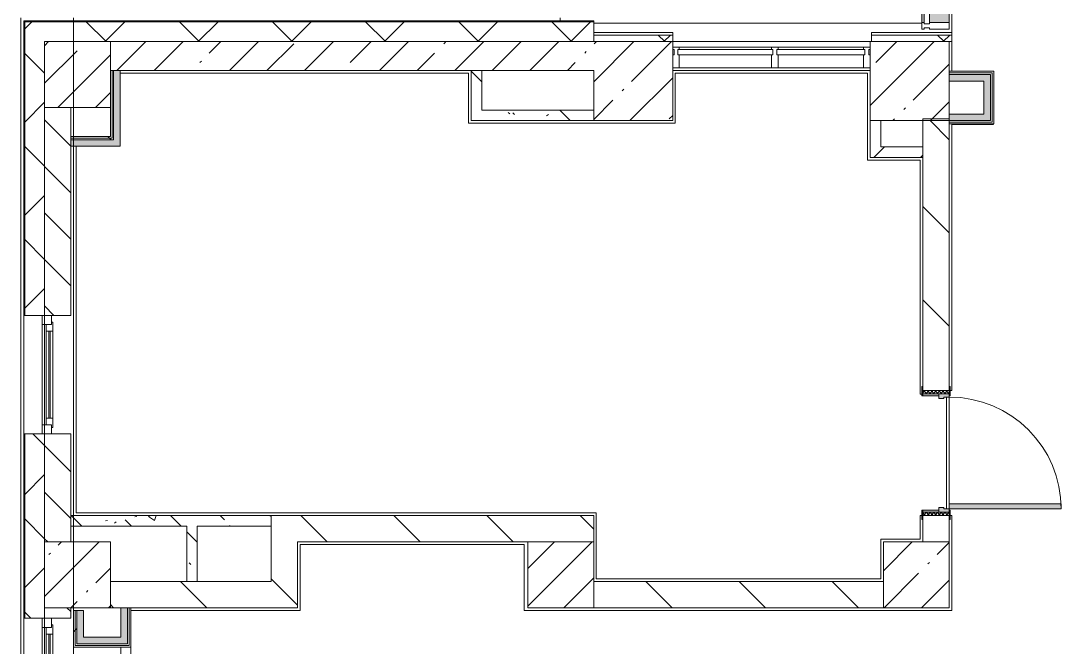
# Model space of a CAD drawing. Header units: millimetres. Extents: x 35787 to 244346, y -8553 to 29000.
# Drawn here: x 117046 to 124946, y 10600 to 15358 of the extents above; entities that cross this region are included whole.
import ezdxf

# ---------------------------------------------------------------- set-up
doc = ezdxf.new("R2010")
doc.units = ezdxf.units.MM
for name, color, linetype, lineweight, true_color in [('A-DOOR-3', 7, 'Continuous', 5, 0xaaaaaa), ('A-DOOR-4', 7, 'Continuous', 5, 0xe2e2e2), ('A-DOOR-FRAM-3', 7, 'Continuous', 5, 0xe2e2e2), ('A-DOOR-FRAM-4', 7, 'Continuous', 5, 0xaaaaaa), ('A-FLOR-2', 7, 'Continuous', 5, 0xaaaaaa), ('A-GLAZ-CWMG-3', 7, 'Continuous', 5, 0x383e42), ('I-WALL-4', 7, 'Continuous', 9, 0xe7e7e7), ('I-WALL-5', 7, 'Continuous', 5, 0xe7e7e7), ('I-WALL-8', 7, 'Continuous', 5, 0x787878)]:
    doc.layers.add(name, color=color, linetype=linetype, lineweight=lineweight, true_color=true_color)
for name, color, linetype, lineweight in [('A-GLAZ-1', 7, 'Continuous', 5), ('A-GLAZ-CURT-2', 7, 'Continuous', 5), ('A-GLAZ-CWMG-2', 7, 'Continuous', 5), ('A-WALL', 7, 'Continuous', 9), ('A-WALL-6', 7, 'Continuous', 5), ('I-WALL-7', 7, 'Continuous', 5), ('S-COLS-1', 7, 'Continuous', 5), ('Оси', 7, 'Continuous', 9)]:
    doc.layers.add(name, color=color, linetype=linetype, lineweight=lineweight)
pattern_1 = [(45, (117336.4, 0), (-353.553, 353.553), []), (135, (117336.4, 0), (-353.553, -353.553), [])]
pattern_2 = [(135, (117336.4, 0), (-353.553, -353.553), [])]
pattern_3 = [(45, (117336.4, 0), (-285.123, 285.123), []), (45, (117621.53, 0), (-285.123, 285.123), [504.031, -100.806, 16.764, -84.042])]
pattern_4 = [(135, (117336.4, 0), (-377.17, -377.17), [533.4, -88.9, 17.78, -88.9]), (135, (117336.4, 376.94), (-377.17, -377.17), []), (50, (117336.4, 0), (637.645, -55.787), [66.675, -733.425]), (355, (117336.4, 0), (-123.35, 668.7), [53.34, -586.74]), (100.451, (117389.54, -4.65), (514.3, 612.908), [56.665, -623.315]), (46.184, (117336.4, 177.8), (948.776, -147.15), [100.01, -1100.137]), (96.636, (117415.5, 165.5), (830.91, 865.997), [85, -934.973]), (351.184, (117336.4, 177.8), (830.92, 865.99), [80.01, -880.11]), (21, (117425.3, 133.35), (530.65, -357.928), [66.675, -733.425]), (326, (117425.3, 133.35), (216.308, 644.658), [53.34, -586.74]), (71.451, (117469.5, 103.5), (746.96, 286.724), [56.665, -623.315]), (37.5, (117336.4, 0), (10.8105, 295.9426), [16.764, -562.864, 16.764, -578.866, -588.962]), (37.5, (117336.4, 0), (10.8105, 295.9426), [-1175.258, 16.764, -572.198]), (7.5, (117336.4, 0), (233.869, 350.632), [16.764, -322.834, 16.764, -549.529, -224.472]), (7.5, (117336.4, 0), (233.869, 350.632), [-905.891, 16.764, -207.708]), (327.5, (117138.16, 0), (474.568, -20.0513), [16.764, -205.486, 16.764, -676.656, -920.115]), (327.5, (117138.16, 0), (474.568, -20.0513), [-915.67, 16.764, -903.351]), (317.5, (117049.26, 0), (518.452, 88.993), [16.764, -272.161, 16.764, -443.738, -653.415]), (317.5, (117049.26, 0), (518.452, 88.993), [-749.427, 16.764, -636.65])]
pattern_5 = [(45, (117336.4, 0), (-530.33, 530.33), []), (135, (117336.4, 0), (-530.33, -530.33), [])]

# ---------------------------------------------------------------- blocks, each defined once
blk = doc.blocks.new('Прямоугольный импост - Импост структурный с накладкой - 190мм-31929454-1_2_2_птичка')
at = {"layer": 'A-GLAZ-CWMG-2'}
for p, q in [((-50, 0), (-50, 17)), ((-50, 17), (0, 17)), ((-40, 0), (-50, 0)), ((-40, -40), (-40, 0)), ((0, 0), (-10, 0)), ((-10, 0), (-10, -40)), ((0, 17), (0, 0)), ((-50, -190), (-50, -40)), ((-50, -40), (-40, -40)), ((-10, -40), (0, -40)), ((0, -40), (0, -190)), ((0, -190), (-50, -190))]:
    blk.add_line(p, q, dxfattribs=at)
blk = doc.blocks.new('Системная панель - Стекло - 40мм-32473990-1_2_2_птичка')
at = {"layer": 'A-GLAZ-CURT-2'}
for p, q in [((325, 40), (-325, 40)), ((-325, 40), (-325, 0)), ((-325, 0), (325, 0)), ((325, 0), (325, 40))]:
    blk.add_line(p, q, dxfattribs=at)
blk = doc.blocks.new('Прямоугольный импост - Импост структурный с накладкой - 190мм-32473988-1_2_2_птичка')
at = {"layer": 'A-GLAZ-CWMG-3'}
for points in [[(6553, 15345), (6570, 15345), (6570, 15975), (6553, 15975), (6553, 15586.8)], [(6760, 15345), (6760, 15975), (6610, 15975), (6610, 15345)]]:
    blk.add_hatch(color=256, dxfattribs=at).paths.add_polyline_path(points)
at = {"layer": 'A-GLAZ-CWMG-2'}
for p, q in [((6553, 15345), (6553, 15975)), ((6760, 15345), (6760, 15975))]:
    blk.add_line(p, q, dxfattribs=at)
blk = doc.blocks.new('BSC_Колонна _Прямоугольная - 500х500-V100-1_2_2_птичка')
at = {"layer": 'S-COLS-1'}
h = blk.add_hatch(dxfattribs=at)
h.set_pattern_fill('FP_123', color=256, style=0, pattern_type=2)
h.set_pattern_definition([(45, (-140, -14950), (-285.123, 285.123), []), (45, (145.12, -14950), (-285.123, 285.123), [504.031, -100.806, 16.764, -84.042])])
h.paths.add_polyline_path([(250, -250), (250, 250), (-250, 250), (-250, -250), (65.2, -250)])
for p, q in [((250, 250), (-250, 250)), ((-250, 250), (-250, -250)), ((250, -250), (250, 250)), ((-250, -250), (250, -250))]:
    blk.add_line(p, q, dxfattribs=at)
blk = doc.blocks.new('120_Окно_СКБ_2Ст - 120_Окно_СКБ_2Ст 2300х2500 _мал створка справа_-22272277-1_2_2_птичка')
at = {"layer": 'A-GLAZ-1'}
for p, q in [((-1150, -127), (-1150, -57)), ((-1150, -57), (-1080, -57)), ((1150, -57), (-1150, -57)), ((-1080, -57), (-1080, -127)), ((250, -127), (250, -57)), ((250, -57), (320, -57)), ((320, -57), (320, -127)), ((1080, -127), (1080, -57)), ((1080, -57), (1150, -57)), ((1150, -57), (1150, -127)), ((-1080, -127), (-1150, -127)), ((-1150, -127), (-1100, -127)), ((-1080, -127), (-1100, -127)), ((-1100, -127), (-1100, -137)), ((-1100, -137), (270, -137)), ((270, -137), (-1100, -137)), ((250, -87), (-1080, -87)), ((-1080, -87), (-1080, -127)), ((-1030, -137), (-1030, -87)), ((-1030, -107), (200, -107)), ((200, -117), (-1030, -117)), ((200, -137), (200, -87)), ((250, -127), (250, -87)), ((320, -127), (250, -127)), ((270, -127), (250, -127)), ((270, -127), (300, -127)), ((270, -137), (270, -127)), ((320, -127), (300, -127)), ((300, -127), (300, -137)), ((300, -137), (1100, -137)), ((1100, -137), (300, -137)), ((1080, -87), (320, -87)), ((320, -87), (320, -127)), ((370, -137), (370, -87)), ((370, -107), (1030, -107)), ((1030, -117), (370, -117)), ((1030, -137), (1030, -87)), ((1080, -127), (1080, -87)), ((1150, -127), (1080, -127)), ((1100, -127), (1080, -127)), ((1100, -127), (1150, -127)), ((1100, -137), (1100, -127))]:
    blk.add_line(p, q, dxfattribs=at)
blk = doc.blocks.new('120_Окно_СКБ_1Ст - 120_Окно_СКБ_1Ст 900х2500_h_-V111-1_2_2_птичка')
at = {"layer": 'A-GLAZ-1'}
for p, q in [((-450, -127), (-450, -57)), ((-450, -57), (-380, -57)), ((450, -57), (-450, -57)), ((-380, -57), (-380, -127)), ((380, -127), (380, -57)), ((380, -57), (450, -57)), ((450, -57), (450, -127)), ((-380, -127), (-450, -127)), ((-450, -127), (-400, -127)), ((-380, -127), (-400, -127)), ((-400, -127), (-400, -137)), ((-400, -137), (400, -137)), ((400, -137), (-400, -137)), ((380, -87), (-380, -87)), ((-380, -87), (-380, -127)), ((-330, -137), (-330, -87)), ((-330, -107), (330, -107)), ((330, -117), (-330, -117)), ((330, -137), (330, -87)), ((380, -127), (380, -87)), ((450, -127), (380, -127)), ((400, -127), (380, -127)), ((400, -127), (450, -127)), ((400, -137), (400, -127))]:
    blk.add_line(p, q, dxfattribs=at)
blk = doc.blocks.new('110_Дверь_СКБ_1Ст_Внутренняя1 - Д-8 950x2100h_охрана-V139-1_2_2_птичка')
at = {"layer": 'A-DOOR-3'}
h = blk.add_hatch(dxfattribs=at)
h.set_pattern_fill('FP_30', color=256, style=0, pattern_type=2)
h.set_pattern_definition([(135, (1826.41, 164.685), (-14.14214, -14.14214), []), (225, (1826.41, 164.685), (14.14214, -14.14214), [])])
h.paths.add_polyline_path([(487.5, 100), (462.5, 100), (462.5, -100), (487.5, -100), (487.5, 87.1)])
at = {"layer": 'A-DOOR-4'}
h = blk.add_hatch(color=256, dxfattribs=at)
h.paths.add_polyline_path([(462.5, 80), (462.5, 100), (437.5, 100), (437.5, 60), (427.5, 60), (427.5, 20), (462.5, 20)])
h.paths.add_polyline_path([(-402.5, 20), (-402.5, 60), (-412.5, 60), (-412.5, 100), (-437.5, 100), (-433.5, 20), (-412.5, 20)])
at = {"layer": 'A-DOOR-FRAM-3'}
for points in [[(437.5, 950), (397.5, 950), (397.5, 100), (437.5, 100), (437.5, 120)], [(-422.5, 108), (-492.5, 108), (-492.5, 100), (-422.5, 100.8)], [(517.5, 100), (517.5, 108), (447.5, 108), (447.5, 100), (487.5, 100)], [(-422.5, 20), (-437.5, 20), (-433.5, -100), (-422.5, -100)], [(462.5, -100), (462.5, 20), (447.5, 20), (447.5, -100)], [(-422.5, -100), (-492.5, -100), (-492.5, -108), (-422.5, -108)], [(517.5, -100), (447.5, -100), (447.5, -108), (517.5, -108)]]:
    blk.add_hatch(color=256, dxfattribs=at).paths.add_polyline_path(points)
at = {"layer": 'A-DOOR-FRAM-4'}
h = blk.add_hatch(dxfattribs=at)
h.set_pattern_fill('FP_31', color=256, style=0, pattern_type=2)
h.set_pattern_definition([(45, (-296.384, 164.685), (-14.1421, 14.1421), []), (135, (-296.384, 164.685), (-14.1421, -14.1421), [])])
h.paths.add_polyline_path([(-437.5, 100), (-462.5, 100), (-462.5, -100), (-437.5, -100), (-437.5, 80)])
at = {"layer": 'A-DOOR-3'}
for p, q in [((437.5, 950), (397.5, 950)), ((397.5, 950), (397.5, 100)), ((437.5, 100), (437.5, 950)), ((397.5, 100), (437.5, 100))]:
    blk.add_line(p, q, dxfattribs=at)
blk.add_arc((437.5, 100), 850, 90, 180, dxfattribs=at)
at = {"layer": 'A-DOOR-FRAM-4'}
for p, q in [((-422.5, 108), (-492.5, 108)), ((-492.5, 108), (-492.5, 100)), ((-492.5, 100), (-422.5, 100)), ((-437.5, 100), (-462.5, 100)), ((-462.5, 100), (-462.5, -100)), ((-412.5, 100), (-437.5, 100)), ((-437.5, 100), (-437.5, 20)), ((-437.5, -100), (-437.5, 100)), ((-422.5, 100), (-437.5, 100)), ((-437.5, 100), (-437.5, 99)), ((-437.5, 99), (-422.5, 99)), ((-422.5, 100), (-422.5, 108)), ((-422.5, 99), (-422.5, 100)), ((-412.5, 60), (-412.5, 100)), ((437.5, 100), (437.5, 60)), ((462.5, 100), (437.5, 100)), ((517.5, 108), (447.5, 108)), ((447.5, 108), (447.5, 100)), ((462.5, 100), (447.5, 100)), ((447.5, 100), (447.5, 99)), ((447.5, 100), (517.5, 100)), ((447.5, 99), (462.5, 99)), ((462.5, 20), (462.5, 100)), ((487.5, 100), (462.5, 100)), ((462.5, 100), (462.5, -100)), ((462.5, 99), (462.5, 100)), ((487.5, -100), (487.5, 100)), ((517.5, 100), (517.5, 108)), ((-437.5, 20), (-402.5, 20)), ((-422.5, 20), (-437.5, 20)), ((-437.5, 20), (-437.5, -100)), ((-422.5, -100), (-422.5, 20)), ((-402.5, 60), (-412.5, 60)), ((-402.5, 20), (-402.5, 60)), ((437.5, 60), (427.5, 60)), ((427.5, 60), (427.5, 20)), ((427.5, 20), (462.5, 20)), ((462.5, 20), (447.5, 20)), ((447.5, 20), (447.5, -100)), ((462.5, -100), (462.5, 20)), ((-422.5, -100), (-492.5, -100)), ((-492.5, -100), (-492.5, -108)), ((-492.5, -108), (-422.5, -108)), ((-462.5, -100), (-437.5, -100)), ((-437.5, -100), (-422.5, -100)), ((-422.5, -108), (-422.5, -100)), ((447.5, -100), (462.5, -100)), ((517.5, -100), (447.5, -100)), ((447.5, -100), (447.5, -108)), ((447.5, -108), (517.5, -108)), ((462.5, -100), (487.5, -100)), ((517.5, -108), (517.5, -100))]:
    blk.add_line(p, q, dxfattribs=at)
blk = doc.blocks.new('BSC_Колонна _Прямоугольная - 500х500-22206884-1_2_2_птичка')
at = {"layer": 'S-COLS-1'}
h = blk.add_hatch(dxfattribs=at)
h.set_pattern_fill('FP_170', color=256, style=0, pattern_type=2)
h.set_pattern_definition([(45, (-6510, -11150), (-285.123, 285.123), []), (45, (-6224.88, -11150), (-285.123, 285.123), [504.031, -100.806, 16.764, -84.042])])
h.paths.add_polyline_path([(-54.2, -250), (250, -250), (250, 250), (-250, 248.7), (-250, -250), (-69, -250)])
for p, q in [((250, 250), (-250, 250)), ((-250, 250), (-250, -250)), ((250, -250), (250, 250)), ((-250, -250), (250, -250))]:
    blk.add_line(p, q, dxfattribs=at)
blk = doc.blocks.new('BSC_Колонна _Прямоугольная - 500х500-V159-1_2_2_птичка')
at = {"layer": 'S-COLS-1'}
h = blk.add_hatch(dxfattribs=at)
h.set_pattern_fill('FP_171', color=256, style=0, pattern_type=2)
h.set_pattern_definition([(45, (-3810, -11150), (-285.123, 285.123), []), (45, (-3524.88, -11150), (-285.123, 285.123), [504.031, -100.806, 16.764, -84.042])])
h.paths.add_polyline_path([(-80, -250), (250, -250), (250, 250), (-250, 250), (-250, -250)])
for p, q in [((250, 250), (-250, 250)), ((-250, 250), (-250, -250)), ((250, -250), (250, 250)), ((-250, -250), (250, -250))]:
    blk.add_line(p, q, dxfattribs=at)
blk = doc.blocks.new('BSC_Колонна _Прямоугольная - 500х500-V169-1_2_2_птичка')
at = {"layer": 'S-COLS-1'}
h = blk.add_hatch(dxfattribs=at)
h.set_pattern_fill('FP_180', color=256, style=0, pattern_type=2)
h.set_pattern_definition([(45, (-140, -11150), (-285.123, 285.123), []), (45, (145.12, -11150), (-285.123, 285.123), [504.031, -100.806, 16.764, -84.042])])
h.paths.add_polyline_path([(-250, -250), (250, -250), (250, 250), (-250, 250), (-250, -156)])
for p, q in [((250, 250), (-250, 250)), ((-250, 250), (-250, -250)), ((250, -250), (250, 250)), ((-250, -250), (250, -250))]:
    blk.add_line(p, q, dxfattribs=at)
blk = doc.blocks.new('Системная панель - Стекло - 40мм-23997278-1_2_2_птичка')
at = {"layer": 'A-GLAZ-CURT-2'}
for p, q in [((360, 0), (-360, 0)), ((-360, 0), (-360, -40)), ((-360, -40), (360, -40)), ((360, -40), (360, 0))]:
    blk.add_line(p, q, dxfattribs=at)
blk = doc.blocks.new('Прямоугольный импост - Импост структурный с накладкой - 160мм-23997279-1_2_2_птичка')
at = {"layer": 'A-GLAZ-CWMG-2'}
for p, q in [((-50, 40), (-50, 140)), ((-50, 140), (0, 140)), ((0, 140), (0, 40)), ((-40, 40), (-50, 40)), ((-50, -17), (-50, 0)), ((-50, 0), (-40, 0)), ((-40, 0), (-40, 40)), ((-10, 40), (-10, 0)), ((0, 40), (-10, 40)), ((-10, 0), (0, 0)), ((0, 0), (0, -17)), ((0, -17), (-50, -17))]:
    blk.add_line(p, q, dxfattribs=at)
blk = doc.blocks.new('Прямоугольный импост - Импост структурный с накладкой - 160мм-23997280-1_2_2_птичка')
at = {"layer": 'A-GLAZ-CWMG-2'}
for p, q in [((0, 140), (-50, 140)), ((-50, 140), (-50, 40)), ((0, 40), (0, 140)), ((-50, 40), (-40, 40)), ((-40, 0), (-50, 0)), ((-50, 0), (-50, -17)), ((-40, 40), (-40, 0)), ((-10, 0), (-10, 40)), ((-10, 40), (0, 40)), ((0, 0), (-10, 0)), ((0, -17), (0, 0)), ((-50, -17), (0, -17))]:
    blk.add_line(p, q, dxfattribs=at)
blk = doc.blocks.new('Прямоугольный импост - Импост структурный с накладкой - 160мм-23752558-1_2_2_птичка')
at = {"layer": 'A-GLAZ-CWMG-2'}
for p, q in [((5410, 15157), (4710, 15157)), ((5410, 15000), (4710, 15000))]:
    blk.add_line(p, q, dxfattribs=at)
blk = doc.blocks.new('Системная панель - Стекло - 40мм-23997281-1_2_2_птичка')
at = {"layer": 'A-GLAZ-CURT-2'}
for p, q in [((335, 0), (-335, 0)), ((-335, 0), (-335, -40)), ((335, -40), (335, 0)), ((-335, -40), (335, -40))]:
    blk.add_line(p, q, dxfattribs=at)
blk = doc.blocks.new('Прямоугольный импост - Импост структурный с накладкой - 160мм-23772036-1_2_2_птичка')
at = {"layer": 'A-GLAZ-CWMG-2'}
for p, q in [((6110, 15157), (5460, 15157)), ((6110, 15000), (5460, 15000))]:
    blk.add_line(p, q, dxfattribs=at)
blk = doc.blocks.new('Прямоугольный импост - Импост структурный с накладкой - 160мм-23997282-1_2_2_птичка')
at = {"layer": 'A-GLAZ-CWMG-2'}
for p, q in [((-25, 40), (-25, 140)), ((-25, 140), (25, 140)), ((25, 140), (25, 40)), ((-15, 40), (-25, 40)), ((-25, -17), (-25, 0)), ((-25, 0), (-15, 0)), ((-15, 0), (-15, 40)), ((15, 40), (15, 0)), ((25, 40), (15, 40)), ((15, 0), (25, 0)), ((25, 0), (25, -17)), ((25, -17), (-25, -17))]:
    blk.add_line(p, q, dxfattribs=at)
blk = doc.blocks.new('Зашивка приборов отопления14 - Зашивка приборов отопления-33280456-1_2_2_птичка')
at = {"layer": 'A-WALL-6'}
for p, q in [((37471.9, 23439), (35371.9, 23439)), ((35371.9, 23079), (37471.9, 23079)), ((37471.9, 23079), (35371.9, 23079)), ((35371.9, 23004), (37471.9, 23004))]:
    blk.add_line(p, q, dxfattribs=at)

msp = doc.modelspace()

# ---------------------------------------------------------------- hatches: boundary and pattern name
at = {"layer": 'A-WALL-6'}
h = msp.add_hatch(dxfattribs=at)
h.set_pattern_fill('FP_99', color=256, style=0, pattern_type=2)
h.set_pattern_definition(pattern_1)
h.paths.add_polyline_path([(117226.4, -100), (117226.4, 3670), (117076.4, 3670), (117076.4, -100)])
h.paths.add_polyline_path([(117076.4, 5220), (117226.4, 5220), (117226.4, 5620), (117076.4, 5620), (117076.4, 5520)])
h.paths.add_polyline_path([(117076.4, 7320), (117226.4, 7320), (117226.4, 8520), (117076.4, 8520), (117076.4, 7544.6)])
h.paths.add_polyline_path([(117137, 10820), (117226.4, 10820), (117226.4, 12220), (117076.4, 12220), (117076.4, 10820)])
h.paths.add_polyline_path([(117226.4, 13120), (117225.8, 15350), (117076.4, 15350), (117076.4, 13120), (117182.1, 13120)])
h = msp.add_hatch(dxfattribs=at)
h.set_pattern_fill('FP_99', color=256, style=0, pattern_type=2)
h.set_pattern_definition(pattern_1)
h.paths.add_polyline_path([(121222.5, 15200), (121396.4, 15200), (121395.3, 15350), (117226.4, 15350), (117226.4, 15200), (121141.4, 15200)])
h = msp.add_hatch(dxfattribs=at)
h.set_pattern_fill('FP_91', color=256, style=0, pattern_type=2)
h.set_pattern_definition([(135, (117336.4, 0), (-176.7767, -176.7767), [])])
h.paths.add_polyline_path([(117426.4, 7900), (117426.4, 8520), (117226.4, 8520), (117226.4, 7900)])
h.paths.add_polyline_path([(117426.4, 10820), (117426.4, 10900), (117226.4, 10900), (117226.4, 10820)])
h.paths.add_polyline_path([(117226.4, 11400), (117426.4, 11400), (117426.4, 12220), (117226.4, 12220), (117226.4, 12143.8)])
h.paths.add_polyline_path([(117335.7, 13120), (117426.4, 13120), (117426.4, 14700), (117226.4, 14700), (117226.4, 13120), (117323, 13120)])
at = {"layer": 'I-WALL-4'}
for points in [[(117801.4, 14405), (117796.4, 14980), (117751.4, 14980), (117751.4, 14405), (117795.8, 14405)], [(117726.4, 14405), (117751.4, 14410), (117751.4, 14455), (117426.4, 14455), (117426.4, 14405), (117718.5, 14405)]]:
    msp.add_hatch(color=256, dxfattribs=at).paths.add_polyline_path(points)
at = {"layer": 'I-WALL-5'}
for points in [[(124408.9, 14900), (124408.9, 14950), (124096.4, 14950), (124096.4, 14900), (124358.9, 14900)], [(124408.9, 14650), (124408.9, 14900), (124358.9, 14900), (124358.9, 14650)], [(124096.4, 14600), (124408.9, 14600), (124408.9, 14650), (124096.4, 14650), (124096.4, 14612.5)], [(117521.4, 10675), (117521.4, 10880), (117471.4, 10880), (117471.4, 10675)], [(117856.4, 10625), (117856.4, 10900), (117806.4, 10900), (117806.4, 10625)], [(117677.4, 10625), (117806.4, 10625), (117806.4, 10675), (117471.4, 10675), (117471.4, 10625)]]:
    msp.add_hatch(color=256, dxfattribs=at).paths.add_polyline_path(points)
at = {"layer": 'I-WALL-7'}
h = msp.add_hatch(dxfattribs=at)
h.set_pattern_fill('FP_99', color=256, style=0, pattern_type=2)
h.set_pattern_definition(pattern_1)
h.paths.add_polyline_path([(121406.8, 15200), (121996.4, 15200), (121996.4, 15250), (121396.4, 15250), (121396.4, 15200)])
h = msp.add_hatch(dxfattribs=at)
h.set_pattern_fill('FP_99', color=256, style=0, pattern_type=2)
h.set_pattern_definition(pattern_1)
h.paths.add_polyline_path([(123994.7, 15200), (124116.4, 15200), (124116.4, 15250), (123506.4, 15250), (123506.4, 15200), (123889.4, 15200)])
h = msp.add_hatch(dxfattribs=at)
h.set_pattern_fill('FP_92', color=256, style=0, pattern_type=2)
h.set_pattern_definition(pattern_3)
h.paths.add_polyline_path([(121066.4, 14980), (121396.4, 14980), (121395.3, 15200), (117726.4, 15200), (117726.4, 14980), (120930.5, 14980)])
h = msp.add_hatch(dxfattribs=at)
h.set_pattern_fill('FP_98', color=256, style=0, pattern_type=2)
h.set_pattern_definition(pattern_2)
h.paths.add_polyline_path([(123896.4, 11400), (124096.4, 11400), (124096.4, 11600), (123896.4, 11600), (123896.4, 11420)])
h.paths.add_polyline_path([(123896.4, 12550), (124096.4, 12550), (124096.4, 14612.5), (124084.6, 14600), (123896.4, 14600), (123896.4, 12580)])
h = msp.add_hatch(dxfattribs=at)
h.set_pattern_fill('FP_189', color=256, style=0, pattern_type=2)
h.set_pattern_definition(pattern_5)
h.paths.add_polyline_path([(117426.4, 14467.5), (117726.4, 14467.5), (117726.4, 14480), (117426.4, 14480)])
h = msp.add_hatch(dxfattribs=at)
h.set_pattern_fill('FP_189', color=256, style=0, pattern_type=2)
h.set_pattern_definition(pattern_5)
h.paths.add_polyline_path([(117635.7, 14455), (117738.9, 14455), (117738.9, 14467.5), (117426.4, 14467.5), (117426.4, 14455), (117446.4, 14455)])
h = msp.add_hatch(dxfattribs=at)
h.set_pattern_fill('FP_97', color=256, style=0, pattern_type=2)
h.set_pattern_definition([(45, (117336.4, 0), (-176.7767, 176.7767), [])])
h.paths.add_polyline_path([(123876.4, 14320), (123896.4, 14320), (123896.4, 14400), (123496.4, 14400), (123496.4, 14320), (123718.9, 14320)])
h = msp.add_hatch(dxfattribs=at)
h.set_pattern_fill('FP_98', color=256, style=0, pattern_type=2)
h.set_pattern_definition(pattern_2)
h.paths.add_polyline_path([(119000.7, 10900), (119146.4, 10900), (119146.4, 11600), (118946.4, 11600), (118946.4, 10900)])
h = msp.add_hatch(dxfattribs=at)
h.set_pattern_fill('FP_98', color=256, style=0, pattern_type=2)
h.set_pattern_definition(pattern_2)
h.paths.add_polyline_path([(119146.4, 11400), (121396.4, 11400), (121396.4, 11600), (119146.4, 11600)])
h = msp.add_hatch(dxfattribs=at)
h.set_pattern_fill('FP_98', color=256, style=0, pattern_type=2)
h.set_pattern_definition(pattern_2)
h.paths.add_polyline_path([(117726.4, 10900), (118946.4, 10900), (118946.4, 11100), (117726.4, 11100), (117726.4, 10968.2)])
h = msp.add_hatch(dxfattribs=at)
h.set_pattern_fill('FP_98', color=256, style=0, pattern_type=2)
h.set_pattern_definition(pattern_2)
h.paths.add_polyline_path([(121841.4, 10900), (123596.4, 10900), (123596.4, 11100), (121396.4, 11100), (121396.4, 10900)])
h = msp.add_hatch(dxfattribs=at)
h.set_pattern_fill('FP_189', color=256, style=0, pattern_type=2)
h.set_pattern_definition(pattern_5)
h.paths.add_polyline_path([(117458.9, 10612.5), (117458.9, 10880), (117446.4, 10880), (117446.4, 10612.5), (117455.8, 10612.5)])
h = msp.add_hatch(dxfattribs=at)
h.set_pattern_fill('FP_189', color=256, style=0, pattern_type=2)
h.set_pattern_definition(pattern_5)
h.paths.add_polyline_path([(117458.9, 10625), (117471.4, 10625), (117471.4, 10880), (117458.9, 10880), (117458.9, 10675)])
at = {"layer": 'I-WALL-8'}
h = msp.add_hatch(dxfattribs=at)
h.set_pattern_fill('FP_112', color=256, style=0, pattern_type=2)
h.set_pattern_definition(pattern_4)
h.paths.add_polyline_path([(120466.4, 14600), (120546.4, 14600), (120546.4, 14980), (120466.4, 14980), (120466.4, 14960)])
h = msp.add_hatch(dxfattribs=at)
h.set_pattern_fill('FP_112', color=256, style=0, pattern_type=2)
h.set_pattern_definition(pattern_4)
h.paths.add_polyline_path([(121382.5, 14600), (121396.4, 14600), (121396.4, 14680), (120546.4, 14680), (120546.4, 14600), (121246.4, 14600)])
h = msp.add_hatch(dxfattribs=at)
h.set_pattern_fill('FP_112', color=256, style=0, pattern_type=2)
h.set_pattern_definition(pattern_4)
h.paths.add_polyline_path([(117426.4, 11520), (118946.4, 11520), (118946.4, 11600), (117426.4, 11600)])
h = msp.add_hatch(dxfattribs=at)
h.set_pattern_fill('FP_112', color=256, style=0, pattern_type=2)
h.set_pattern_definition(pattern_4)
h.paths.add_polyline_path([(118306.4, 11100), (118386.4, 11100), (118386.4, 11520), (118306.4, 11520), (118306.4, 11128.6)])
at = {"layer": 'S-COLS-1'}
h = msp.add_hatch(dxfattribs=at)
h.set_pattern_fill('FP_92', color=256, style=0, pattern_type=2)
h.set_pattern_definition(pattern_3)
h.paths.add_polyline_path([(121599.6, 14600), (121996.4, 14600), (121996.4, 15200), (121396.4, 15200), (121396.4, 14600)])
h = msp.add_hatch(dxfattribs=at)
h.set_pattern_fill('FP_92', color=256, style=0, pattern_type=2)
h.set_pattern_definition(pattern_3)
h.paths.add_polyline_path([(123496.4, 14600), (124087.9, 14600), (124096.4, 14612.5), (124096.4, 15200), (123496.4, 15200), (123496.4, 14960)])

# ---------------------------------------------------------------- linework, layer by layer
at = {"layer": 'A-FLOR-2'}
for p, q in [((124116.4, 16010), (124116.4, 15270)), ((121396.4, 15340), (123889.4, 15340)), ((124116.4, 15200), (124116.4, 14976)), ((120446.4, 14960), (117801.4, 14960)), ((120446.4, 14580), (120446.4, 14960)), ((123476.4, 14960), (122016.4, 14960)), ((122016.4, 14960), (122016.4, 14580)), ((123476.4, 14300), (123476.4, 14960)), ((124116.4, 14976), (124431.4, 14976)), ((122016.4, 14580), (120446.4, 14580)), ((124431.4, 14571), (124116.4, 14571)), ((124116.4, 14571), (124116.4, 12550)), ((117466.4, 14405), (117466.4, 11620)), ((123876.4, 14300), (123476.4, 14300)), ((123876.4, 12521), (123876.4, 14300)), ((123888.4, 12521), (123876.4, 12521)), ((124076.4, 11650), (124076.4, 12500)), ((124096.4, 12500), (124096.4, 11690)), ((124116.4, 12550), (124104.4, 12550)), ((117466.4, 11620), (121416.4, 11620)), ((121416.4, 11620), (121416.4, 11120)), ((123876.4, 11420), (123876.4, 11600)), ((123876.4, 11600), (123888.4, 11600)), ((124104.4, 11600), (124116.4, 11600)), ((124116.4, 11600), (124116.4, 10880)), ((120867.4, 11380), (119167.4, 11380)), ((119167.4, 11380), (119167.4, 10880)), ((120867.4, 10880), (120867.4, 11380)), ((123576.4, 11120), (123576.4, 11420)), ((123576.4, 11420), (123876.4, 11420)), ((121416.4, 11120), (123576.4, 11120)), ((117446.4, 10900), (117446.4, 10880)), ((119167.4, 10880), (117881.4, 10880)), ((124116.4, 10880), (120867.4, 10880))]:
    msp.add_line(p, q, dxfattribs=at)
at = {"layer": 'A-WALL'}
for p, q in [((117073.4, 15353), (117073.4, 13120)), ((121396.4, 15353), (117073.4, 15353)), ((117076.4, 15350), (117076.4, 13120)), ((121396.4, 15350), (117076.4, 15350)), ((121996.4, 15250), (121396.4, 15250)), ((124116.4, 15250), (123506.4, 15250)), ((117726.4, 15200), (121396.4, 15200)), ((117801.4, 14980), (117726.4, 14980)), ((117738.9, 14467.5), (117738.9, 14980)), ((117751.4, 14455), (117751.4, 14980)), ((120546.4, 14980), (120466.4, 14980)), ((124421.4, 14962.5), (124096.4, 14962.5)), ((124408.9, 14950), (124096.4, 14950)), ((124408.9, 14600), (124408.9, 14950)), ((124421.4, 14587.5), (124421.4, 14962.5)), ((117226.4, 13120), (117226.4, 14700)), ((124096.4, 14600), (124408.9, 14600)), ((124096.4, 14587.5), (124421.4, 14587.5)), ((117426.4, 14467.5), (117738.9, 14467.5)), ((117426.4, 14455), (117751.4, 14455)), ((123896.4, 14320), (123896.4, 14400)), ((117073.4, 12220), (117073.4, 10820)), ((117076.4, 12220), (117076.4, 10820)), ((117226.4, 11400), (117226.4, 12220)), ((117426.4, 11600), (117426.4, 11520)), ((118946.4, 11600), (118946.4, 11520)), ((118306.4, 11100), (118386.4, 11100)), ((117226.4, 10820), (117226.4, 10900)), ((117458.9, 10880), (117458.9, 10612.5)), ((117471.4, 10880), (117471.4, 10625)), ((117856.4, 10625), (117856.4, 10900)), ((117868.9, 10612.5), (117868.9, 10900)), ((117458.9, 10612.5), (117868.9, 10612.5)), ((117471.4, 10625), (117856.4, 10625))]:
    msp.add_line(p, q, dxfattribs=at)
at = {"layer": 'A-WALL-6'}
for p, q in [((117046.4, 7205), (117046.4, 15380)), ((117068.4, 15358), (117068.4, 7320)), ((121396.4, 15358), (117068.4, 15358)), ((121141.4, 15357.7), (121141.4, 15380)), ((121396.4, 15270), (121396.4, 15358)), ((117426.4, 13120), (117426.4, 14700)), ((117068.4, 13120), (117426.4, 13120)), ((117226.4, 13120), (117226.4, 12220)), ((117426.4, 12220), (117068.4, 12220)), ((117426.4, 11600), (117426.4, 12220)), ((117426.4, 11400), (117426.4, 11520)), ((117426.4, 10820), (117426.4, 10900)), ((117068.4, 10820), (117426.4, 10820)), ((117226.4, 10820), (117226.4, 8520))]:
    msp.add_line(p, q, dxfattribs=at)
at = {"layer": 'I-WALL-7'}
for p, q in [((121996.4, 15270), (121396.4, 15270)), ((121396.4, 15270), (121396.4, 15200)), ((121996.4, 15200), (121996.4, 15270)), ((124116.4, 15270), (123506.4, 15270)), ((123506.4, 15270), (123506.4, 15200)), ((124116.4, 15200), (124116.4, 15270)), ((121396.4, 15200), (123496.4, 15200)), ((123506.4, 15200), (124116.4, 15200)), ((117801.4, 14980), (120466.4, 14980)), ((117801.4, 14405), (117801.4, 14980)), ((120466.4, 14980), (120466.4, 14600)), ((120546.4, 14980), (121396.4, 14980)), ((120546.4, 14680), (120546.4, 14980)), ((123496.4, 14980), (121996.4, 14980)), ((124433.9, 14975), (124096.4, 14975)), ((124096.4, 14975), (124096.4, 14900)), ((124433.9, 14575), (124433.9, 14975)), ((124096.4, 14900), (124358.9, 14900)), ((124358.9, 14900), (124358.9, 14650)), ((117446.4, 14700), (117446.4, 14480)), ((117726.4, 14700), (117726.4, 14480)), ((121396.4, 14680), (120546.4, 14680)), ((121396.4, 14600), (121396.4, 14680)), ((124358.9, 14650), (124096.4, 14650)), ((124096.4, 14650), (124096.4, 12580)), ((120466.4, 14600), (121396.4, 14600)), ((123576.4, 14600), (123496.4, 14600)), ((123496.4, 14600), (123496.4, 14320)), ((123576.4, 14400), (123576.4, 14600)), ((123896.4, 14612.5), (123896.4, 14400)), ((124096.4, 14612.5), (123896.4, 14612.5)), ((124096.4, 14575), (124433.9, 14575)), ((117726.4, 14480), (117426.4, 14480)), ((117426.4, 14405), (117801.4, 14405)), ((117446.4, 14405), (117446.4, 11600)), ((123896.4, 14400), (123576.4, 14400)), ((123496.4, 14320), (123896.4, 14320)), ((123896.4, 14320), (123896.4, 12580)), ((121396.4, 11600), (117426.4, 11600)), ((121396.4, 11400), (121396.4, 11600)), ((123896.4, 11570), (123896.4, 11400)), ((124096.4, 11400), (124096.4, 11570)), ((117426.4, 11520), (118306.4, 11520)), ((117446.4, 11520), (117446.4, 11400)), ((118306.4, 11520), (118306.4, 11100)), ((118386.4, 11520), (118946.4, 11520)), ((118386.4, 11100), (118386.4, 11520)), ((118946.4, 11520), (118946.4, 11100)), ((119146.4, 10900), (119146.4, 11400)), ((119146.4, 11400), (120896.4, 11400)), ((118306.4, 11100), (117726.4, 11100)), ((118946.4, 11100), (118386.4, 11100)), ((123596.4, 11100), (121396.4, 11100)), ((117446.4, 10900), (117446.4, 8500)), ((117521.4, 10880), (117446.4, 10880)), ((117521.4, 10675), (117521.4, 10880)), ((117726.4, 10900), (119146.4, 10900)), ((117806.4, 10900), (117806.4, 10675)), ((117881.4, 10600), (117881.4, 10900)), ((121396.4, 10900), (123596.4, 10900)), ((117806.4, 10675), (117521.4, 10675)), ((117446.4, 10600), (117881.4, 10600))]:
    msp.add_line(p, q, dxfattribs=at)
at = {"layer": 'S-COLS-1'}
for p, q in [((121996.4, 15200), (121396.4, 15200)), ((121996.4, 14600), (121996.4, 15200)), ((124096.4, 15200), (123496.4, 15200)), ((123496.4, 15200), (123496.4, 14600)), ((124096.4, 14600), (124096.4, 15200)), ((121396.4, 14980), (121396.4, 14600)), ((121396.4, 14600), (121996.4, 14600)), ((123496.4, 14600), (124096.4, 14600))]:
    msp.add_line(p, q, dxfattribs=at)
at = {"layer": 'Оси'}
msp.add_line((117446.4, 5439), (117446.4, 15380), dxfattribs=at)

# ---------------------------------------------------------------- block references
at = {"layer": 'A-DOOR-3', "rotation": 270}
msp.add_blockref('110_Дверь_СКБ_1Ст_Внутренняя1 - Д-8 950x2100h_охрана-V139-1_2_2_птичка', (123996.4, 12087.5), dxfattribs=at)
at = {"layer": 'A-GLAZ-1', "rotation": 89.99999999999991}
for name, p in [('120_Окно_СКБ_1Ст - 120_Окно_СКБ_1Ст 900х2500_h_-V111-1_2_2_птичка', (117151.4, 12670)), ('120_Окно_СКБ_2Ст - 120_Окно_СКБ_2Ст 2300х2500 _мал створка справа_-22272277-1_2_2_птичка', (117151.4, 9670))]:
    msp.add_blockref(name, p, dxfattribs=at)
at = {"layer": 'A-GLAZ-CURT-2', "rotation": 269.9999999999999}
msp.add_blockref('Системная панель - Стекло - 40мм-32473990-1_2_2_птичка', (123906.4, 15660), dxfattribs=at)
at = {"layer": 'A-GLAZ-CURT-2'}
for name, p in [('Системная панель - Стекло - 40мм-23997278-1_2_2_птичка', (122396.4, 15140)), ('Системная панель - Стекло - 40мм-23997281-1_2_2_птичка', (123121.4, 15140))]:
    msp.add_blockref(name, p, dxfattribs=at)
at = {"layer": 'A-GLAZ-CWMG-2'}
for name in ['Прямоугольный импост - Импост структурный с накладкой - 190мм-32473988-1_2_2_птичка', 'Прямоугольный импост - Импост структурный с накладкой - 160мм-23752558-1_2_2_птичка', 'Прямоугольный импост - Импост структурный с накладкой - 160мм-23772036-1_2_2_птичка']:
    msp.add_blockref(name, (117336.4, 0), dxfattribs=at)
at = {"layer": 'A-GLAZ-CWMG-2', "extrusion": (0, 0, -1)}
for name, p, rotation in [('Прямоугольный импост - Импост структурный с накладкой - 190мм-31929454-1_2_2_птичка', (-123906.4, 15295), 270.0000000000001), ('Прямоугольный импост - Импост структурный с накладкой - 160мм-23997282-1_2_2_птичка', (-122771.4, 15140), 180), ('Прямоугольный импост - Импост структурный с накладкой - 160мм-23997279-1_2_2_птичка', (-123496.4, 15140), 180)]:
    msp.add_blockref(name, p, dxfattribs=dict(at, rotation=rotation))
at = {"layer": 'A-GLAZ-CWMG-2', "rotation": 180}
msp.add_blockref('Прямоугольный импост - Импост структурный с накладкой - 160мм-23997280-1_2_2_птичка', (121996.4, 15140), dxfattribs=at)
at = {"layer": 'A-WALL-6', "rotation": 90.0000000000001}
msp.add_blockref('Зашивка приборов отопления14 - Зашивка приборов отопления-33280456-1_2_2_птичка', (140885.4, -26871.9), dxfattribs=at)
at = {"layer": 'S-COLS-1'}
for name, p in [('BSC_Колонна _Прямоугольная - 500х500-V100-1_2_2_птичка', (117476.4, 14950)), ('BSC_Колонна _Прямоугольная - 500х500-V169-1_2_2_птичка', (117476.4, 11150)), ('BSC_Колонна _Прямоугольная - 500х500-V159-1_2_2_птичка', (121146.4, 11150)), ('BSC_Колонна _Прямоугольная - 500х500-22206884-1_2_2_птичка', (123846.4, 11150))]:
    msp.add_blockref(name, p, dxfattribs=at)

doc.saveas('drawing.dxf')
